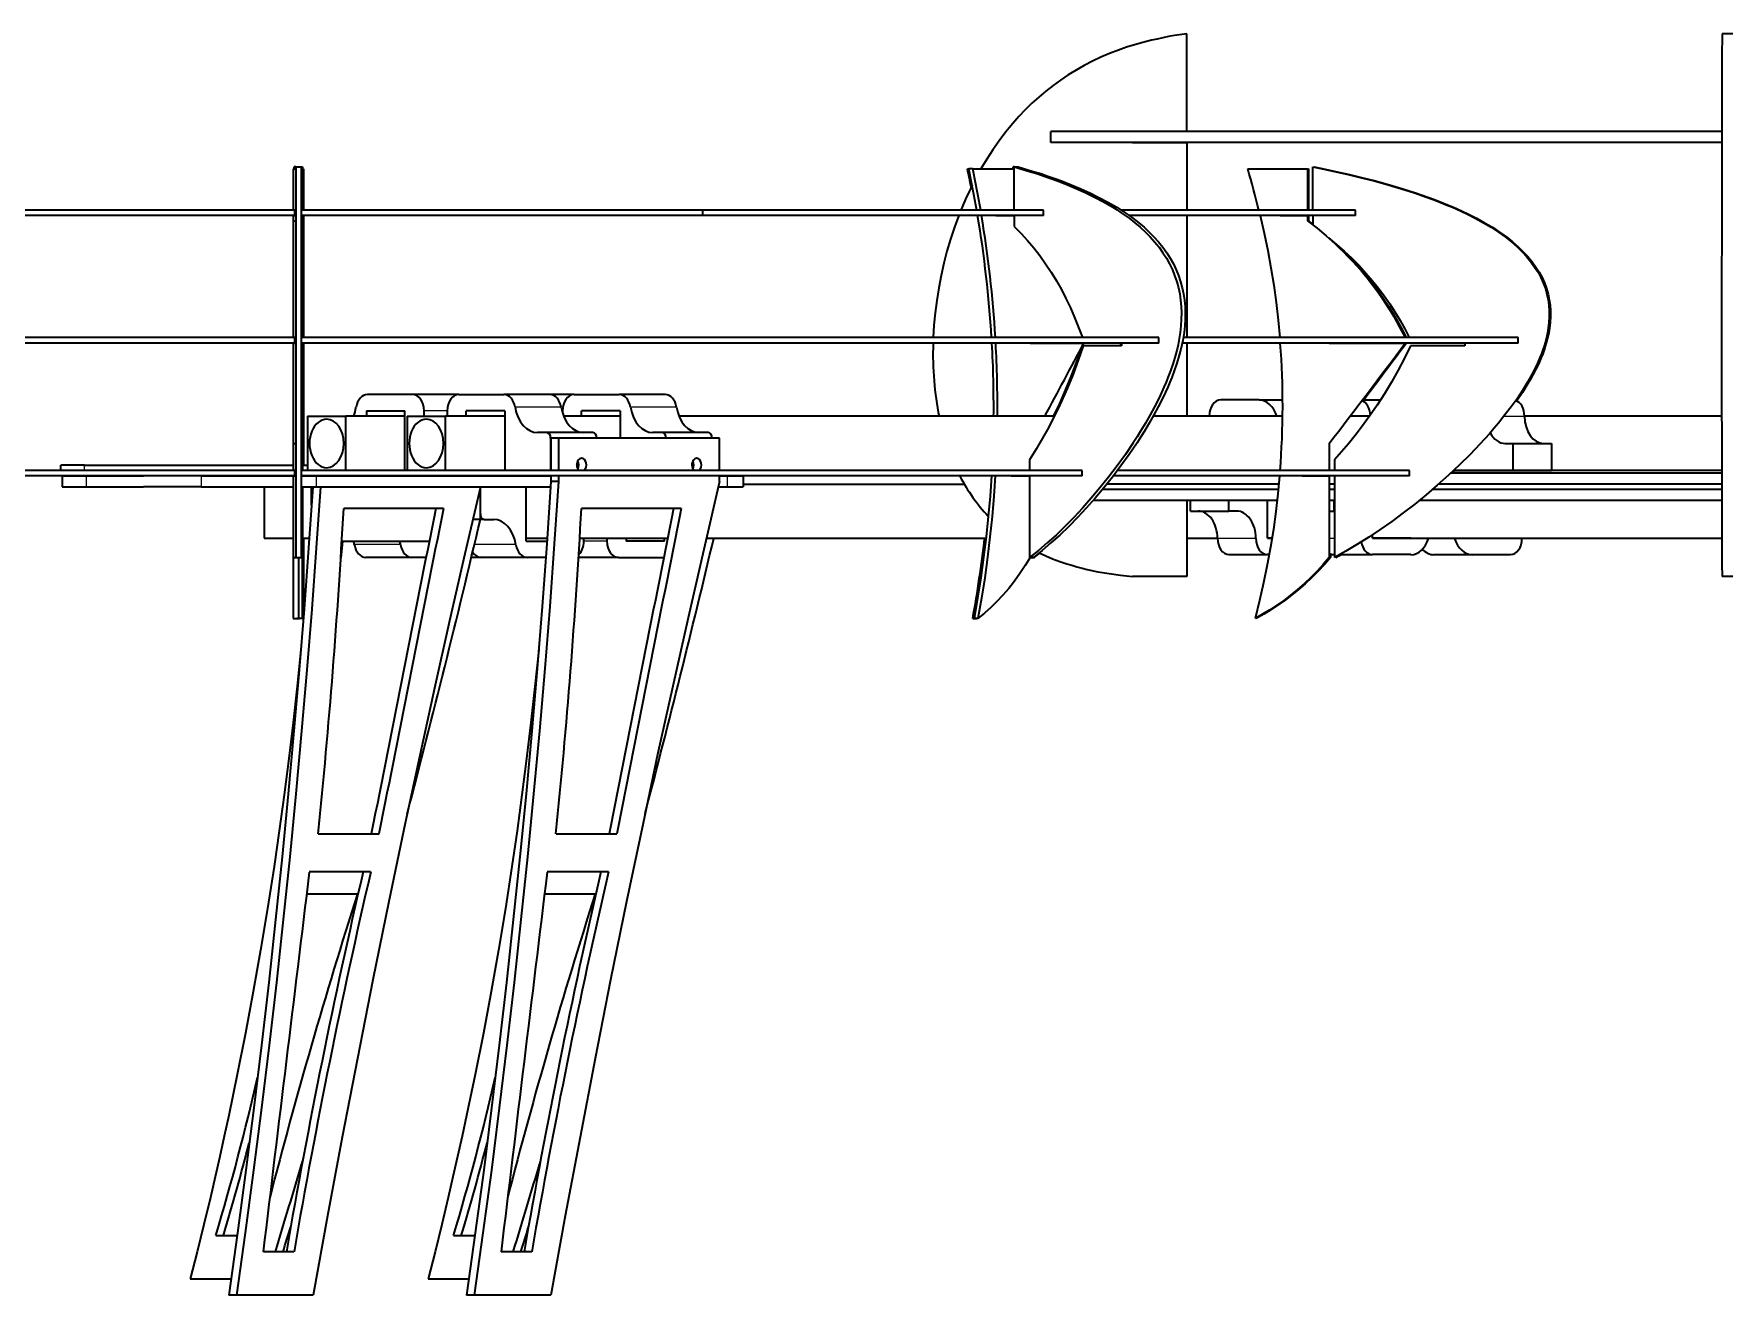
# Model space of a CAD drawing. Extents: x 95 to 1141, y 12 to 831.
# Drawn here: x 468.7 to 572.8, y 30.9 to 108.4 of the extents above; entities that cross this region are included whole.
import ezdxf

# ---------------------------------------------------------------- set-up
doc = ezdxf.new("R2010")
doc.units = 0

msp = doc.modelspace()

# ---------------------------------------------------------------- linework, layer by layer
at = {"color": 7, "lineweight": 35, "ltscale": 0.15}
msp.add_line((539.53, 102.44), (539.53, 108.44), dxfattribs=at)
msp.add_line((539.53, 102.44), (539.53, 108.44), dxfattribs=at)
at = {"color": 7, "lineweight": 35, "ltscale": 0.016667}
for p, q in [((573.1, 108.44), (572.43, 108.44)), ((531.19, 101.77), (531.19, 102.44)), ((528.93, 97.27), (528.93, 96.6)), ((529.87, 82.27), (529.87, 81.6)), ((548.62, 82.27), (548.62, 81.6)), ((470.43, 81.27), (470.43, 80.6)), ((512.27, 81.27), (512.27, 80.6)), ((539.77, 79.1), (539.77, 79.77)), ((542.13, 79.1), (542.13, 79.77)), ((548.59, 79.1), (548.59, 79.77)), ((573.09, 75.1), (572.43, 75.1))]:
    msp.add_line(p, q, dxfattribs=at)
at = {"color": 7, "lineweight": 35, "ltscale": 0.305064}
for p, q in [((543.39, 102.44), (531.19, 102.44)), ((543.39, 101.77), (531.19, 101.77))]:
    msp.add_line(p, q, dxfattribs=at)
at = {"color": 7, "lineweight": 35}
for p, q in [((572.41, 102.44), (543.39, 102.44)), ((572.41, 101.77), (543.39, 101.77)), ((484.78, 100.27), (484.78, 76.27)), ((485.12, 100.27), (485.12, 76.27)), ((484.73, 97.6), (439.05, 97.6)), ((484.73, 97.27), (439.05, 97.27)), ((484.62, 97.27), (462.6, 97.27)), ((509.8, 97.6), (485.12, 97.6)), ((509.8, 97.27), (485.12, 97.27)), ((507.25, 97.27), (485.12, 97.27)), ((530.74, 97.6), (509.8, 97.6)), ((530.74, 97.27), (509.8, 97.27)), ((484.73, 89.77), (444.98, 89.77)), ((537.81, 89.77), (485.12, 89.77)), ((559.9, 89.77), (539.32, 89.77)), ((484.73, 89.44), (444.98, 89.44)), ((537.81, 89.44), (485.12, 89.44)), ((559.9, 89.44), (539.25, 89.44)), ((531.4, 84.94), (508.33, 84.94)), ((484.73, 81.6), (416.57, 81.6)), ((484.73, 81.27), (416.57, 81.27)), ((533.1, 81.6), (485.12, 81.6)), ((533.1, 81.27), (485.12, 81.27)), ((550.95, 77.44), (572.41, 77.44))]:
    msp.add_line(p, q, dxfattribs=at)
at = {"color": 7, "lineweight": 35, "ltscale": 0.083333}
for p, q in [((536.2, 101.77), (539.53, 101.77)), ((485.5, 84.94), (485.5, 81.6)), ((487.86, 81.6), (487.86, 84.94)), ((491.63, 84.94), (491.63, 81.6)), ((493.99, 81.6), (493.99, 84.94)), ((539.53, 75.1), (536.2, 75.1))]:
    msp.add_line(p, q, dxfattribs=at)
at = {"color": 7, "lineweight": 35, "ltscale": 0.104165}
msp.add_line((539.53, 101.77), (539.53, 97.6), dxfattribs=at)
msp.add_line((539.53, 101.77), (539.53, 97.6), dxfattribs=at)
at = {"color": 7, "lineweight": 35, "ltscale": 0.004167}
for p, q in [((484.62, 100.15), (484.78, 100.15)), ((484.62, 97.27), (484.78, 97.27)), ((484.62, 96.94), (484.78, 96.94)), ((484.62, 89.44), (484.78, 89.44)), ((535.53, 89.44), (535.53, 89.27)), ((556.62, 89.44), (556.62, 89.27)), ((484.62, 83.27), (484.78, 83.27)), ((484.62, 81.27), (484.78, 81.27)), ((505.08, 77.44), (505.08, 77.27)), ((507.44, 77.27), (507.44, 77.44))]:
    msp.add_line(p, q, dxfattribs=at)
at = {"color": 7, "lineweight": 35, "ltscale": 0.063573}
for p, q in [((484.62, 100.15), (484.62, 97.6)), ((485.18, 100.15), (485.18, 97.6)), ((485.25, 100.15), (485.25, 97.6)), ((546.95, 100.15), (546.95, 97.6)), ((547.02, 100.15), (547.02, 97.6))]:
    msp.add_line(p, q, dxfattribs=at)
at = {"color": 7, "lineweight": 35, "ltscale": 0.0026}
msp.add_line((484.78, 100.27), (484.68, 100.27), dxfattribs=at)
at = {"color": 7, "lineweight": 35, "ltscale": 0.003091}
msp.add_line((484.68, 100.15), (484.68, 100.27), dxfattribs=at)
at = {"color": 7, "lineweight": 35, "ltscale": 0.008333}
for p, q in [((484.78, 100.27), (485.12, 100.27)), ((484.62, 97.27), (484.62, 96.94)), ((484.73, 97.27), (484.73, 97.6)), ((509.8, 97.27), (509.8, 97.6)), ((509.8, 97.27), (509.8, 97.6)), ((530.74, 97.27), (530.74, 97.6)), ((546.95, 97.27), (546.95, 96.94)), ((547.02, 97.27), (547.02, 96.94)), ((549.9, 97.27), (549.9, 97.6)), ((484.73, 89.44), (484.73, 89.77)), ((537.81, 89.44), (537.81, 89.77)), ((559.9, 89.44), (559.9, 89.77)), ((489.13, 85.27), (489.13, 84.94)), ((492.66, 85.27), (492.66, 84.94)), ((494.09, 85.27), (494.09, 84.94)), ((495.26, 84.94), (495.26, 85.27)), ((502.35, 84.94), (502.35, 85.27)), ((484.73, 81.27), (484.73, 81.6)), ((533.1, 81.27), (533.1, 81.6)), ((553.23, 81.27), (553.23, 81.6)), ((548.62, 80.77), (548.28, 80.77)), ((548.62, 80.44), (548.28, 80.44)), ((548.62, 79.77), (548.28, 79.77)), ((484.78, 76.27), (485.12, 76.27)), ((484.69, 72.52), (485.02, 72.52)), ((485.18, 72.52), (484.85, 72.52))]:
    msp.add_line(p, q, dxfattribs=at)
at = {"color": 7, "lineweight": 35, "ltscale": 0.001842}
for p, q in [((485.12, 100.27), (485.19, 100.27)), ((546.95, 100.15), (547.02, 100.15))]:
    msp.add_line(p, q, dxfattribs=at)
at = {"color": 7, "lineweight": 35, "ltscale": 0.001567}
for p, q in [((485.18, 100.15), (485.12, 100.15)), ((485.25, 100.15), (485.19, 100.15))]:
    msp.add_line(p, q, dxfattribs=at)
at = {"color": 7, "lineweight": 35, "ltscale": 0.066638}
msp.add_line((485.19, 100.27), (485.19, 97.6), dxfattribs=at)
at = {"color": 7, "lineweight": 35, "ltscale": 0.002213}
msp.add_line((526.06, 100.15), (526.15, 100.15), dxfattribs=at)
at = {"color": 7, "lineweight": 35, "ltscale": 0.005893}
for p, q in [((526.38, 100.15), (526.15, 100.15)), ((528.93, 100.27), (529.17, 100.27)), ((529.87, 76.27), (530.11, 76.27)), ((529.95, 76.27), (530.18, 76.27)), ((526.38, 72.52), (526.61, 72.52)), ((526.7, 72.52), (526.47, 72.52))]:
    msp.add_line(p, q, dxfattribs=at)
at = {"color": 7, "lineweight": 35, "ltscale": 0.06371}
msp.add_line((526.38, 100.15), (528.93, 100.15), dxfattribs=at)
at = {"color": 7, "lineweight": 35, "ltscale": 0.001839}
msp.add_line((528.93, 100.27), (528.86, 100.27), dxfattribs=at)
at = {"color": 7, "lineweight": 35, "ltscale": 0.003094}
msp.add_line((528.86, 100.15), (528.86, 100.27), dxfattribs=at)
at = {"color": 7, "lineweight": 35, "ltscale": 0.066667}
for p, q in [((528.93, 97.6), (528.93, 100.27)), ((547.28, 97.6), (547.28, 100.27))]:
    msp.add_line(p, q, dxfattribs=at)
at = {"color": 7, "lineweight": 35, "ltscale": 0.091667}
for p, q in [((543.28, 100.15), (546.95, 100.15)), ((491.49, 81.6), (491.49, 85.27)), ((497.62, 85.27), (497.62, 81.6))]:
    msp.add_line(p, q, dxfattribs=at)
at = {"color": 7, "lineweight": 35, "ltscale": 0.000366783}
msp.add_line((547.36, 100.25), (547.36, 100.27), dxfattribs=at)
at = {"color": 7, "lineweight": 35, "ltscale": 0.179167}
msp.add_line((484.62, 96.94), (484.62, 89.77), dxfattribs=at)
at = {"color": 7, "lineweight": 35, "ltscale": 0.001301}
for p, q in [((484.78, 97.6), (484.73, 97.6)), ((484.78, 97.27), (484.73, 97.27)), ((484.73, 89.77), (484.78, 89.77)), ((484.73, 89.44), (484.78, 89.44)), ((484.78, 81.6), (484.73, 81.6)), ((484.78, 81.27), (484.73, 81.27))]:
    msp.add_line(p, q, dxfattribs=at)
at = {"color": 7, "lineweight": 35, "ltscale": 0.187514}
msp.add_line((485.18, 97.27), (485.18, 89.77), dxfattribs=at)
at = {"color": 7, "lineweight": 35, "ltscale": 0.187476}
msp.add_line((485.19, 97.27), (485.19, 89.77), dxfattribs=at)
at = {"color": 7, "lineweight": 35, "ltscale": 0.187525}
msp.add_line((485.25, 97.27), (485.25, 89.77), dxfattribs=at)
at = {"color": 7, "lineweight": 35, "ltscale": 0.06378}
msp.add_line((509.8, 97.27), (507.25, 97.27), dxfattribs=at)
at = {"color": 7, "lineweight": 35, "ltscale": 0.028355}
for p, q in [((527.8, 97.27), (528.93, 97.27)), ((528.74, 81.27), (529.87, 81.27))]:
    msp.add_line(p, q, dxfattribs=at)
at = {"color": 7, "lineweight": 35, "ltscale": 0.02357}
msp.add_line((529.87, 97.27), (528.93, 97.27), dxfattribs=at)
at = {"color": 7, "lineweight": 35, "ltscale": 0.35954}
msp.add_line((549.9, 97.6), (535.52, 97.6), dxfattribs=at)
at = {"color": 7, "lineweight": 35, "ltscale": 0.347255}
msp.add_line((549.9, 97.27), (536.01, 97.27), dxfattribs=at)
at = {"color": 7, "lineweight": 35, "ltscale": 0.1875}
msp.add_line((539.53, 97.27), (539.53, 89.77), dxfattribs=at)
msp.add_line((539.53, 97.27), (539.53, 89.77), dxfattribs=at)
at = {"color": 7, "lineweight": 35, "ltscale": 0.041667}
for p, q in [((545.28, 97.27), (546.95, 97.27)), ((484.62, 83.27), (484.62, 81.6)), ((548.28, 83.27), (548.28, 81.6)), ((559.58, 83.27), (559.58, 81.6)), ((561.94, 83.27), (561.94, 81.6)), ((546.62, 81.27), (548.28, 81.27))]:
    msp.add_line(p, q, dxfattribs=at)
at = {"color": 7, "lineweight": 35, "ltscale": 0.014613}
msp.add_line((547.28, 97.27), (547.28, 96.68), dxfattribs=at)
at = {"color": 7, "lineweight": 35, "ltscale": 0.033333}
msp.add_line((548.62, 97.27), (547.28, 97.27), dxfattribs=at)
at = {"color": 7, "lineweight": 35, "ltscale": 0.154167}
msp.add_line((484.62, 89.44), (484.62, 83.27), dxfattribs=at)
at = {"color": 7, "lineweight": 35, "ltscale": 0.195851}
msp.add_line((485.18, 89.44), (485.18, 81.6), dxfattribs=at)
at = {"color": 7, "lineweight": 35, "ltscale": 0.195833}
msp.add_line((485.19, 89.44), (485.19, 81.6), dxfattribs=at)
at = {"color": 7, "lineweight": 35, "ltscale": 0.187521}
msp.add_line((485.25, 89.44), (485.25, 81.94), dxfattribs=at)
at = {"color": 7, "lineweight": 35, "ltscale": 0.082495}
msp.add_line((529.92, 89.44), (533.22, 89.44), dxfattribs=at)
at = {"color": 7, "lineweight": 35, "ltscale": 0.001073}
msp.add_line((533.17, 89.27), (533.13, 89.27), dxfattribs=at)
at = {"color": 7, "lineweight": 35, "ltscale": 0.058928}
msp.add_line((535.53, 89.27), (533.17, 89.27), dxfattribs=at)
at = {"color": 7, "lineweight": 35, "ltscale": 0.004169}
msp.add_line((535.46, 89.44), (535.46, 89.27), dxfattribs=at)
at = {"color": 7, "lineweight": 35, "ltscale": 0.112501}
msp.add_line((539.53, 89.44), (539.53, 84.94), dxfattribs=at)
msp.add_line((539.53, 89.44), (539.53, 84.94), dxfattribs=at)
at = {"color": 7, "lineweight": 35, "ltscale": 0.116667}
for p, q in [((548.28, 89.44), (552.95, 89.44)), ((539.53, 79.77), (539.53, 75.1)), ((539.53, 79.77), (539.53, 75.1))]:
    msp.add_line(p, q, dxfattribs=at)
at = {"color": 7, "lineweight": 35, "ltscale": 0.083334}
msp.add_line((556.62, 89.27), (553.28, 89.27), dxfattribs=at)
at = {"color": 7, "lineweight": 35, "ltscale": 0.069607}
for p, q in [((491.96, 86.27), (489.18, 86.27)), ((494.79, 86.27), (497.57, 86.27)), ((504.61, 76.27), (507.39, 76.27))]:
    msp.add_line(p, q, dxfattribs=at)
at = {"color": 7, "lineweight": 35, "ltscale": 0.070711}
for p, q in [((494.79, 86.27), (491.96, 86.27)), ((500.4, 86.27), (497.57, 86.27)), ((507.49, 86.27), (504.66, 86.27)), ((503.04, 83.94), (500.21, 83.94)), ((499, 76.27), (496.17, 76.27))]:
    msp.add_line(p, q, dxfattribs=at)
at = {"color": 7, "lineweight": 13, "ltscale": 0.070711}
for p, q in [((501.09, 85.49), (498.26, 85.49)), ((508.18, 85.49), (505.35, 85.49)), ((491.22, 77.05), (488.39, 77.05))]:
    msp.add_line(p, q, dxfattribs=at)
at = {"color": 7, "lineweight": 35, "ltscale": 0.036853}
msp.add_line((501.88, 86.27), (500.4, 86.27), dxfattribs=at)
at = {"color": 7, "lineweight": 35, "ltscale": 0.069608}
msp.add_line((501.88, 86.27), (504.66, 86.27), dxfattribs=at)
at = {"color": 7, "lineweight": 35, "ltscale": 0.058925}
for p, q in [((543.98, 85.94), (541.62, 85.94)), ((557.22, 81.6), (559.58, 81.6)), ((507.44, 77.27), (505.08, 77.27)), ((542.13, 76.44), (544.49, 76.44)), ((554.72, 76.44), (557.08, 76.44))]:
    msp.add_line(p, q, dxfattribs=at)
at = {"color": 7, "lineweight": 35, "ltscale": 0.036287}
msp.add_line((543.98, 85.94), (545.43, 85.94), dxfattribs=at)
at = {"color": 7, "lineweight": 35, "ltscale": 0.028203}
msp.add_line((550.32, 85.94), (551.45, 85.94), dxfattribs=at)
at = {"color": 7, "lineweight": 35, "ltscale": 0.058926}
for p, q in [((485.5, 84.94), (487.86, 84.94)), ((489.13, 85.27), (491.49, 85.27)), ((491.63, 84.94), (493.99, 84.94)), ((497.62, 85.27), (495.26, 85.27)), ((504.71, 85.27), (502.35, 85.27)), ((559.58, 83.27), (561.94, 83.27)), ((559.58, 81.6), (561.94, 81.6)), ((539.77, 79.1), (542.13, 79.1)), ((553.31, 77.44), (550.95, 77.44)), ((557.08, 77.44), (559.43, 77.44)), ((553.31, 76.44), (550.95, 76.44)), ((557.08, 76.44), (559.43, 76.44))]:
    msp.add_line(p, q, dxfattribs=at)
at = {"color": 7, "lineweight": 35, "ltscale": 0.090733}
for p, q in [((491.49, 84.94), (487.86, 84.94)), ((497.62, 84.94), (493.99, 84.94))]:
    msp.add_line(p, q, dxfattribs=at)
at = {"color": 7, "lineweight": 13, "ltscale": 0.035622}
msp.add_line((494.09, 85.27), (492.66, 85.27), dxfattribs=at)
at = {"color": 7, "lineweight": 13, "ltscale": 0.000935364}
msp.add_line((501.18, 85.27), (501.14, 85.27), dxfattribs=at)
at = {"color": 7, "lineweight": 35, "ltscale": 0.003348}
msp.add_line((501.18, 85.27), (501.18, 85.14), dxfattribs=at)
at = {"color": 7, "lineweight": 35, "ltscale": 0.086475}
msp.add_line((504.71, 84.94), (501.25, 84.94), dxfattribs=at)
at = {"color": 7, "lineweight": 35, "ltscale": 0.041666}
msp.add_line((504.71, 85.27), (504.71, 83.6), dxfattribs=at)
at = {"color": 7, "lineweight": 35, "ltscale": 0.19894}
msp.add_line((545.43, 84.94), (537.47, 84.94), dxfattribs=at)
at = {"color": 7, "lineweight": 35, "ltscale": 0.030305}
msp.add_line((550.77, 84.94), (549.56, 84.94), dxfattribs=at)
at = {"color": 7, "lineweight": 13, "ltscale": 0.031546}
msp.add_line((559.03, 84.94), (560.29, 84.94), dxfattribs=at)
at = {"color": 7, "lineweight": 35, "ltscale": 0.302824}
msp.add_line((572.4, 84.94), (560.29, 84.94), dxfattribs=at)
at = {"color": 7, "lineweight": 35, "ltscale": 0.014214}
for p, q in [((500.21, 83.94), (499.64, 83.94)), ((496.36, 78.6), (496.93, 78.6))]:
    msp.add_line(p, q, dxfattribs=at)
at = {"color": 7, "lineweight": 13, "ltscale": 0.000395203}
msp.add_line((500.46, 83.6), (500.45, 83.6), dxfattribs=at)
at = {"color": 7, "lineweight": 35, "ltscale": 0.049999}
for p, q in [((500.45, 81.6), (500.45, 83.6)), ((500.46, 83.6), (500.46, 81.6)), ((500.93, 83.6), (500.93, 81.6)), ((510.83, 81.6), (510.83, 83.6))]:
    msp.add_line(p, q, dxfattribs=at)
at = {"color": 7, "lineweight": 35, "ltscale": 0.011785}
for p, q in [((500.93, 83.6), (500.46, 83.6)), ((500.93, 80.94), (500.46, 80.94)), ((481.14, 30.94), (480.66, 30.94))]:
    msp.add_line(p, q, dxfattribs=at)
at = {"color": 7, "lineweight": 35, "ltscale": 0.247488}
msp.add_line((510.83, 83.6), (500.93, 83.6), dxfattribs=at)
at = {"color": 7, "lineweight": 35, "ltscale": 0.014215}
msp.add_line((507.3, 83.94), (506.73, 83.94), dxfattribs=at)
at = {"color": 7, "lineweight": 35, "ltscale": 0.07071}
for p, q in [((510.13, 83.94), (507.3, 83.94)), ((491.91, 76.27), (489.08, 76.27))]:
    msp.add_line(p, q, dxfattribs=at)
at = {"color": 7, "lineweight": 35, "ltscale": 0.011784}
for p, q in [((559.11, 83.27), (559.58, 83.27)), ((542.6, 79.1), (542.13, 79.1)), ((495.75, 30.94), (495.28, 30.94))]:
    msp.add_line(p, q, dxfattribs=at)
at = {"color": 7, "lineweight": 35, "ltscale": 0.036611}
for p, q in [((471.8, 81.94), (470.34, 81.94)), ((470.43, 81.27), (471.9, 81.27)), ((470.43, 80.6), (471.9, 80.6))]:
    msp.add_line(p, q, dxfattribs=at)
at = {"color": 7, "lineweight": 35, "ltscale": 0.008329}
msp.add_line((470.34, 81.6), (470.34, 81.94), dxfattribs=at)
at = {"color": 7, "lineweight": 13, "ltscale": 0.008329}
msp.add_line((471.8, 81.6), (471.8, 81.94), dxfattribs=at)
at = {"color": 7, "lineweight": 35, "ltscale": 0.320384}
msp.add_line((471.8, 81.94), (484.62, 81.94), dxfattribs=at)
at = {"color": 7, "lineweight": 13, "ltscale": 0.016667}
for p, q in [((471.9, 81.27), (471.9, 80.6)), ((478.97, 81.27), (478.97, 80.6)), ((486.04, 81.27), (486.04, 80.6)), ((511.3, 81.27), (511.3, 80.6))]:
    msp.add_line(p, q, dxfattribs=at)
at = {"color": 7, "lineweight": 35, "ltscale": 0.088389}
for p, q in [((471.9, 81.27), (475.43, 81.27)), ((478.97, 81.27), (475.43, 81.27)), ((471.9, 80.6), (475.43, 80.6)), ((478.97, 80.6), (475.43, 80.6))]:
    msp.add_line(p, q, dxfattribs=at)
at = {"color": 7, "lineweight": 35, "ltscale": 0.1412}
for p, q in [((478.97, 81.27), (484.62, 81.27)), ((478.97, 80.6), (484.62, 80.6))]:
    msp.add_line(p, q, dxfattribs=at)
at = {"color": 7, "lineweight": 35, "ltscale": 0.125}
for p, q in [((484.62, 81.27), (484.62, 76.27)), ((529.87, 81.27), (529.87, 76.27)), ((548.28, 81.27), (548.28, 76.27)), ((548.62, 81.27), (548.62, 76.27))]:
    msp.add_line(p, q, dxfattribs=at)
at = {"color": 7, "lineweight": 35, "ltscale": 0.023068}
msp.add_line((485.12, 81.27), (486.04, 81.27), dxfattribs=at)
at = {"color": 7, "lineweight": 35, "ltscale": 0.007838}
msp.add_line((485.19, 81.94), (485.5, 81.94), dxfattribs=at)
at = {"color": 7, "lineweight": 35, "ltscale": 0.360576}
msp.add_line((486.04, 81.27), (500.46, 81.27), dxfattribs=at)
at = {"color": 7, "lineweight": 35, "ltscale": 0.000395203}
msp.add_line((500.46, 81.27), (500.45, 81.27), dxfattribs=at)
at = {"color": 7, "lineweight": 35, "ltscale": 0.008335}
for p, q in [((500.46, 81.27), (500.46, 80.94)), ((500.93, 81.27), (500.93, 80.94))]:
    msp.add_line(p, q, dxfattribs=at)
at = {"color": 7, "lineweight": 35, "ltscale": 0.011582}
msp.add_line((510.83, 81.27), (511.3, 81.27), dxfattribs=at)
at = {"color": 7, "lineweight": 35, "ltscale": 0.008334}
for p, q in [((510.83, 80.94), (510.83, 81.27)), ((484.62, 76.27), (484.95, 76.27)), ((484.62, 72.52), (484.95, 72.52))]:
    msp.add_line(p, q, dxfattribs=at)
at = {"color": 7, "lineweight": 35, "ltscale": 0.024407}
for p, q in [((511.3, 81.27), (512.27, 81.27)), ((511.3, 80.6), (512.27, 80.6))]:
    msp.add_line(p, q, dxfattribs=at)
at = {"color": 7, "lineweight": 35, "ltscale": 0.035342}
msp.add_line((531.29, 81.27), (529.87, 81.27), dxfattribs=at)
at = {"color": 7, "lineweight": 35, "ltscale": 0.455243}
msp.add_line((553.23, 81.27), (535.02, 81.27), dxfattribs=at)
at = {"color": 7, "lineweight": 35, "ltscale": 0.448882}
msp.add_line((553.23, 81.6), (535.28, 81.6), dxfattribs=at)
at = {"color": 7, "lineweight": 35, "ltscale": 0.04998}
msp.add_line((550.62, 81.27), (548.62, 81.27), dxfattribs=at)
at = {"color": 7, "lineweight": 35, "ltscale": 0.416461}
msp.add_line((572.4, 81.44), (555.75, 81.44), dxfattribs=at)
at = {"color": 7, "lineweight": 35, "ltscale": 0.006142}
msp.add_line((556, 81.6), (555.82, 81.44), dxfattribs=at)
at = {"color": 7, "lineweight": 35, "ltscale": 0.411989}
msp.add_line((572.4, 81.6), (555.92, 81.6), dxfattribs=at)
at = {"color": 7, "lineweight": 35, "ltscale": 0.411987}
msp.add_line((572.4, 81.6), (555.92, 81.6), dxfattribs=at)
at = {"color": 7, "lineweight": 35, "ltscale": 0.032506}
msp.add_line((555.92, 81.6), (557.22, 81.6), dxfattribs=at)
at = {"color": 7, "lineweight": 35, "ltscale": 0.07917}
msp.add_line((482.85, 80.6), (482.85, 77.44), dxfattribs=at)
at = {"color": 7, "lineweight": 35, "ltscale": 0.023076}
msp.add_line((485.12, 80.6), (486.04, 80.6), dxfattribs=at)
at = {"color": 7, "lineweight": 35, "ltscale": 0.20222}
msp.add_line((485.18, 80.6), (485.18, 72.52), dxfattribs=at)
at = {"color": 7, "lineweight": 35, "ltscale": 0.107885}
msp.add_line((485.19, 80.58), (485.19, 76.27), dxfattribs=at)
at = {"color": 7, "lineweight": 35, "ltscale": 0.028}
msp.add_line((485.75, 79.48), (485.75, 80.6), dxfattribs=at)
at = {"color": 7, "lineweight": 35, "ltscale": 0.360031}
msp.add_line((486.04, 80.6), (500.44, 80.6), dxfattribs=at)
at = {"color": 7, "lineweight": 35, "ltscale": 0.039836}
msp.add_line((496.12, 80.53), (496.12, 78.94), dxfattribs=at)
at = {"color": 7, "lineweight": 35, "ltscale": 0.04817}
msp.add_line((496.12, 80.53), (496.12, 78.6), dxfattribs=at)
at = {"color": 7, "lineweight": 35, "ltscale": 0.083336}
msp.add_line((498.95, 77.27), (498.95, 80.6), dxfattribs=at)
at = {"color": 7, "lineweight": 35, "ltscale": 0.013557}
msp.add_line((510.75, 80.6), (511.3, 80.6), dxfattribs=at)
at = {"color": 7, "lineweight": 35, "ltscale": 0.339813}
msp.add_line((512.27, 80.77), (525.87, 80.77), dxfattribs=at)
at = {"color": 7, "lineweight": 35, "ltscale": 0.226003}
msp.add_line((543.39, 80.44), (534.35, 80.44), dxfattribs=at)
at = {"color": 7, "lineweight": 35, "ltscale": 0.219206}
msp.add_line((543.39, 80.77), (534.63, 80.77), dxfattribs=at)
at = {"color": 7, "lineweight": 35, "ltscale": 0.045103}
msp.add_line((545.2, 80.77), (543.39, 80.77), dxfattribs=at)
at = {"color": 7, "lineweight": 35, "ltscale": 0.044275}
msp.add_line((545.17, 80.44), (543.39, 80.44), dxfattribs=at)
at = {"color": 7, "lineweight": 35, "ltscale": 0.4446}
msp.add_line((572.41, 80.44), (554.62, 80.44), dxfattribs=at)
at = {"color": 7, "lineweight": 35, "ltscale": 0.434967}
msp.add_line((572.4, 80.77), (555.01, 80.77), dxfattribs=at)
at = {"color": 7, "lineweight": 35, "ltscale": 0.153207}
for p, q in [((493.86, 79.27), (487.73, 79.27)), ((508.47, 79.27), (502.34, 79.27))]:
    msp.add_line(p, q, dxfattribs=at)
at = {"color": 7, "lineweight": 35, "ltscale": 0.24017}
msp.add_line((543.39, 79.77), (533.79, 79.77), dxfattribs=at)
at = {"color": 7, "lineweight": 35, "ltscale": 0.042459}
msp.add_line((545.09, 79.77), (543.39, 79.77), dxfattribs=at)
at = {"color": 7, "lineweight": 35, "ltscale": 0.058334}
msp.add_line((544.49, 77.44), (544.49, 79.77), dxfattribs=at)
at = {"color": 7, "lineweight": 35, "ltscale": 0.464653}
msp.add_line((572.41, 79.77), (553.82, 79.77), dxfattribs=at)
at = {"color": 7, "lineweight": 35, "ltscale": 0.017234}
msp.add_line((496.36, 78.6), (495.67, 78.6), dxfattribs=at)
at = {"color": 7, "lineweight": 35, "ltscale": 0.01134}
msp.add_line((496.12, 78.6), (495.67, 78.6), dxfattribs=at)
at = {"color": 7, "lineweight": 35, "ltscale": 0.00769}
msp.add_line((548.28, 79.1), (548.59, 79.1), dxfattribs=at)
at = {"color": 7, "lineweight": 35, "ltscale": 0.000642395}
for p, q in [((548.62, 79.1), (548.59, 79.1)), ((548.59, 76.44), (548.62, 76.44))]:
    msp.add_line(p, q, dxfattribs=at)
at = {"color": 7, "lineweight": 35, "ltscale": 0.044229}
msp.add_line((482.85, 77.44), (484.62, 77.44), dxfattribs=at)
at = {"color": 7, "lineweight": 35, "ltscale": 0.010538}
msp.add_line((485.19, 77.44), (485.61, 77.44), dxfattribs=at)
at = {"color": 7, "lineweight": 35, "ltscale": 0.120934}
msp.add_line((485.25, 77.44), (485.25, 72.6), dxfattribs=at)
at = {"color": 7, "lineweight": 35, "ltscale": 0.026062}
msp.add_line((487.66, 77.27), (487.55, 76.23), dxfattribs=at)
at = {"color": 7, "lineweight": 35, "ltscale": 0.134367}
msp.add_line((487.61, 77.27), (492.99, 77.27), dxfattribs=at)
at = {"color": 7, "lineweight": 13, "ltscale": 0.063766}
msp.add_line((498.31, 77.05), (495.76, 77.05), dxfattribs=at)
at = {"color": 7, "lineweight": 35, "ltscale": 0.031828}
msp.add_line((498.95, 77.44), (500.23, 77.44), dxfattribs=at)
at = {"color": 7, "lineweight": 35, "ltscale": 0.031534}
msp.add_line((498.95, 77.27), (500.21, 77.27), dxfattribs=at)
at = {"color": 7, "lineweight": 35, "ltscale": 0.134947}
msp.add_line((502.24, 77.44), (507.63, 77.44), dxfattribs=at)
at = {"color": 7, "lineweight": 35, "ltscale": 0.004166}
for p, q in [((502.48, 77.27), (502.48, 77.44)), ((503.91, 77.27), (503.91, 77.44))]:
    msp.add_line(p, q, dxfattribs=at)
at = {"color": 7, "lineweight": 13, "ltscale": 0.035621}
msp.add_line((503.91, 77.27), (502.48, 77.27), dxfattribs=at)
at = {"color": 7, "lineweight": 35, "ltscale": 0.063847}
msp.add_line((505.08, 77.44), (507.63, 77.44), dxfattribs=at)
at = {"color": 7, "lineweight": 35, "ltscale": 0.427416}
msp.add_line((510.01, 77.44), (527.11, 77.44), dxfattribs=at)
at = {"color": 7, "lineweight": 35, "ltscale": 0.429629}
msp.add_line((510.01, 77.44), (527.2, 77.44), dxfattribs=at)
at = {"color": 7, "lineweight": 35, "ltscale": 0.047331}
msp.add_line((539.53, 77.44), (541.42, 77.44), dxfattribs=at)
msp.add_line((539.53, 77.44), (541.42, 77.44), dxfattribs=at)
at = {"color": 7, "lineweight": 13, "ltscale": 0.058926}
msp.add_line((541.42, 77.44), (543.78, 77.44), dxfattribs=at)
at = {"color": 7, "lineweight": 35, "ltscale": 0.00704}
for p, q in [((544.49, 77.44), (544.77, 77.44)), ((544.77, 77.44), (544.49, 77.44))]:
    msp.add_line(p, q, dxfattribs=at)
at = {"color": 7, "lineweight": 13, "ltscale": 0.008333}
msp.add_line((548.28, 77.44), (548.62, 77.44), dxfattribs=at)
at = {"color": 7, "lineweight": 35, "ltscale": 0.00569}
msp.add_line((550.95, 77.44), (550.95, 77.66), dxfattribs=at)
at = {"color": 7, "lineweight": 35, "ltscale": 0.383369}
msp.add_line((557.08, 77.44), (572.41, 77.44), dxfattribs=at)
at = {"color": 7, "lineweight": 35, "ltscale": 0.093855}
for p, q in [((484.62, 76.27), (484.62, 72.52)), ((484.95, 76.27), (484.95, 72.52))]:
    msp.add_line(p, q, dxfattribs=at)
at = {"color": 7, "lineweight": 35, "ltscale": 0.000275421}
msp.add_line((485.18, 76.27), (485.19, 76.27), dxfattribs=at)
at = {"color": 7, "lineweight": 35, "ltscale": 0.022002}
msp.add_line((492.79, 76.27), (491.91, 76.27), dxfattribs=at)
at = {"color": 7, "lineweight": 35, "ltscale": 0.014907}
msp.add_line((496.17, 76.27), (495.57, 76.27), dxfattribs=at)
at = {"color": 7, "lineweight": 35, "ltscale": 0.028644}
msp.add_line((500.14, 76.27), (499, 76.27), dxfattribs=at)
at = {"color": 7, "lineweight": 35, "ltscale": 0.000918691}
msp.add_line((502.17, 76.27), (502.16, 76.23), dxfattribs=at)
at = {"color": 7, "lineweight": 35, "ltscale": 0.061081}
msp.add_line((504.61, 76.27), (502.17, 76.27), dxfattribs=at)
at = {"color": 7, "lineweight": 35, "ltscale": 0.002946}
msp.add_line((530.04, 76.27), (529.92, 76.27), dxfattribs=at)
at = {"color": 7, "lineweight": 35, "ltscale": 0.00479}
msp.add_line((530.11, 76.27), (529.92, 76.27), dxfattribs=at)
at = {"color": 7, "lineweight": 35, "ltscale": 0.002754}
msp.add_line((544.6, 76.44), (544.49, 76.44), dxfattribs=at)
at = {"color": 7, "lineweight": 35, "ltscale": 0.007689}
msp.add_line((548.28, 76.44), (548.59, 76.44), dxfattribs=at)
at = {"color": 7, "lineweight": 35, "ltscale": 0.004168}
msp.add_line((548.36, 76.44), (548.36, 76.27), dxfattribs=at)
at = {"color": 7, "lineweight": 35, "ltscale": 0.000994682}
msp.add_line((548.69, 76.31), (548.69, 76.27), dxfattribs=at)
at = {"color": 7, "lineweight": 35, "ltscale": 0.050647}
msp.add_line((548.92, 76.44), (550.95, 76.44), dxfattribs=at)
at = {"color": 7, "lineweight": 35, "ltscale": 0.008171}
msp.add_line((485.25, 72.52), (484.92, 72.52), dxfattribs=at)
at = {"color": 7, "lineweight": 35, "ltscale": 0.003257}
msp.add_line((526.48, 72.6), (526.38, 72.52), dxfattribs=at)
at = {"color": 7, "lineweight": 35, "ltscale": 0.001215}
msp.add_line((543.82, 72.56), (543.81, 72.52), dxfattribs=at)
at = {"color": 7, "lineweight": 35, "ltscale": 0.093349}
for p, q in [((489.9, 59.27), (486.16, 59.27)), ((504.51, 59.27), (500.78, 59.27))]:
    msp.add_line(p, q, dxfattribs=at)
at = {"color": 7, "lineweight": 35, "ltscale": 0.094281}
msp.add_line((489.38, 56.94), (485.61, 56.94), dxfattribs=at)
at = {"color": 7, "lineweight": 35, "ltscale": 0.09428}
msp.add_line((504, 56.94), (500.23, 56.94), dxfattribs=at)
at = {"color": 7, "lineweight": 35, "ltscale": 0.078274}
msp.add_line((485.45, 55.6), (488.58, 55.6), dxfattribs=at)
at = {"color": 7, "lineweight": 35, "ltscale": 0.078275}
msp.add_line((500.06, 55.6), (503.2, 55.6), dxfattribs=at)
at = {"color": 7, "lineweight": 35, "ltscale": 0.032711}
msp.add_line((479.87, 34.6), (481.18, 34.6), dxfattribs=at)
at = {"color": 7, "lineweight": 35, "ltscale": 0.03271}
msp.add_line((494.48, 34.6), (495.79, 34.6), dxfattribs=at)
at = {"color": 7, "lineweight": 35, "ltscale": 0.047141}
for p, q in [((484.67, 33.6), (482.79, 33.6)), ((499.28, 33.6), (497.4, 33.6))]:
    msp.add_line(p, q, dxfattribs=at)
at = {"color": 7, "lineweight": 35, "ltscale": 0.062543}
msp.add_line((478.3, 31.94), (480.81, 31.94), dxfattribs=at)
at = {"color": 7, "lineweight": 35, "ltscale": 0.062542}
msp.add_line((492.92, 31.94), (495.42, 31.94), dxfattribs=at)
at = {"color": 7, "lineweight": 35, "ltscale": 0.117851}
for p, q in [((485.85, 30.94), (481.14, 30.94)), ((500.46, 30.94), (495.75, 30.94))]:
    msp.add_line(p, q, dxfattribs=at)
at = {"color": 7, "lineweight": 35}
for points in [[(539.53, 108.44), (538.79, 108.33), (538.42, 108.27), (538.06, 108.2), (537.71, 108.12), (537.36, 108.04), (536.84, 107.91), (536.33, 107.77), (535.83, 107.61), (535.34, 107.44), (534.79, 107.23), (534.26, 107), (533.74, 106.75), (533.23, 106.49), (532.73, 106.21), (532.25, 105.91), (531.78, 105.59), (531.32, 105.26), (530.87, 104.91), (530.44, 104.55), (530.02, 104.17), (529.61, 103.77), (529.22, 103.36), (528.84, 102.93), (528.62, 102.67), (528.41, 102.41), (528, 101.87), (527.61, 101.31), (527.24, 100.74), (526.89, 100.15)], [(572.43, 108.44), (572.42, 107), (572.42, 105.28), (572.41, 100.1), (572.4, 89.5), (572.41, 79.77), (572.41, 76.83), (572.42, 75.88), (572.43, 75.1)], [(528.93, 100.27), (529.87, 99.99), (530.32, 99.85), (530.77, 99.7), (531.19, 99.55), (531.6, 99.4), (532.21, 99.16), (532.78, 98.92), (533.34, 98.67), (533.86, 98.41), (534.45, 98.1), (534.99, 97.78), (535.26, 97.62), (535.51, 97.45), (535.75, 97.28), (535.99, 97.11), (536.34, 96.83), (536.68, 96.55), (537, 96.26), (537.29, 95.96), (537.56, 95.66), (537.83, 95.33), (538.07, 94.99), (538.28, 94.65), (538.48, 94.3), (538.65, 93.94), (538.79, 93.58), (538.92, 93.21), (539.02, 92.84), (539.1, 92.46), (539.16, 92.07), (539.19, 91.69), (539.21, 91.29), (539.2, 90.9), (539.17, 90.49), (539.13, 90.09), (539.09, 89.84), (539.05, 89.59), (539, 89.33), (538.94, 89.06), (538.8, 88.55), (538.67, 88.14), (538.54, 87.74), (538.38, 87.33), (538.26, 87.03), (538.13, 86.72), (537.85, 86.12), (537.55, 85.51), (537.28, 85.02), (537, 84.52), (536.7, 84.03), (536.48, 83.67), (536.24, 83.31), (535.77, 82.6), (535.26, 81.89), (534.73, 81.2), (534.2, 80.54), (533.67, 79.9), (533.13, 79.29), (532.59, 78.71), (532.04, 78.16), (531.5, 77.64), (530.96, 77.16), (530.42, 76.7), (529.87, 76.27)], [(529.17, 100.27), (530.1, 99.99), (530.56, 99.85), (531, 99.7), (531.43, 99.55), (531.84, 99.4), (532.44, 99.16), (533.02, 98.92), (533.57, 98.67), (534.1, 98.41), (534.68, 98.1), (535.23, 97.78), (535.49, 97.62), (535.74, 97.45), (535.99, 97.28), (536.22, 97.11), (536.58, 96.83), (536.92, 96.55), (537.23, 96.26), (537.52, 95.96), (537.8, 95.66), (538.06, 95.33), (538.3, 94.99), (538.52, 94.65), (538.71, 94.3), (538.88, 93.94), (539.03, 93.58), (539.15, 93.21), (539.25, 92.84), (539.33, 92.46), (539.39, 92.07), (539.43, 91.69), (539.44, 91.29), (539.44, 90.9), (539.41, 90.49), (539.37, 90.09), (539.33, 89.84), (539.29, 89.59), (539.23, 89.33), (539.17, 89.06), (539.03, 88.55), (538.91, 88.14), (538.77, 87.74), (538.62, 87.33), (538.5, 87.03), (538.37, 86.72), (538.09, 86.12), (537.78, 85.51), (537.51, 85.02), (537.23, 84.52), (536.94, 84.03), (536.71, 83.67), (536.48, 83.31), (536, 82.6), (535.49, 81.89), (534.97, 81.2), (534.44, 80.54), (533.9, 79.9), (533.36, 79.29), (532.82, 78.71), (532.28, 78.16), (531.74, 77.64), (531.19, 77.16), (530.65, 76.7), (530.11, 76.27)], [(547.28, 100.27), (547.95, 100.13), (548.61, 99.99), (549.45, 99.8), (550.27, 99.6), (551.06, 99.4), (551.92, 99.16), (552.73, 98.92), (553.52, 98.67), (554.26, 98.41), (554.68, 98.26), (555.09, 98.1), (555.48, 97.94), (555.86, 97.78), (556.35, 97.56), (556.82, 97.34), (557.26, 97.11), (557.77, 96.83), (558.25, 96.55), (558.69, 96.26), (559.1, 95.96), (559.49, 95.66), (559.83, 95.36), (560.14, 95.05), (560.42, 94.75), (560.68, 94.43), (560.91, 94.11), (561.12, 93.79), (561.29, 93.46), (561.44, 93.13), (561.57, 92.79), (561.67, 92.45), (561.74, 92.1), (561.79, 91.76), (561.81, 91.42), (561.81, 91.07), (561.79, 90.71), (561.75, 90.36), (561.7, 90.06), (561.64, 89.76), (561.56, 89.46), (561.49, 89.24), (561.42, 89.02), (561.33, 88.78), (561.24, 88.55), (561.13, 88.3), (561.02, 88.05), (560.89, 87.79), (560.76, 87.54), (560.48, 87.03), (560.17, 86.52), (559.83, 86.02), (559.47, 85.51), (559.09, 85.02), (558.69, 84.52), (558.41, 84.19), (558.13, 83.87), (557.55, 83.23), (556.95, 82.6), (556.29, 81.95), (555.61, 81.31), (554.93, 80.7), (554.24, 80.11), (553.54, 79.54), (552.84, 79), (552.13, 78.48), (551.43, 77.99), (550.73, 77.52), (550.02, 77.08), (549.32, 76.66), (548.62, 76.27)], [(547.36, 100.27), (548.03, 100.13), (548.68, 99.99), (549.53, 99.8), (550.35, 99.6), (551.14, 99.4), (551.99, 99.16), (552.81, 98.92), (553.59, 98.67), (554.34, 98.41), (554.76, 98.26), (555.17, 98.1), (555.56, 97.94), (555.93, 97.78), (556.42, 97.56), (556.89, 97.34), (557.34, 97.11), (557.84, 96.83), (558.32, 96.55), (558.76, 96.26), (559.18, 95.96), (559.56, 95.66), (559.9, 95.36), (560.21, 95.05), (560.5, 94.75), (560.76, 94.43), (560.99, 94.11), (561.19, 93.79), (561.37, 93.46), (561.52, 93.13), (561.64, 92.79), (561.74, 92.45), (561.81, 92.1), (561.86, 91.76), (561.89, 91.42), (561.89, 91.07), (561.87, 90.71), (561.83, 90.36), (561.78, 90.06), (561.71, 89.76), (561.63, 89.46), (561.56, 89.24), (561.49, 89.02), (561.41, 88.78), (561.31, 88.55), (561.16, 88.19), (560.99, 87.84), (560.81, 87.48), (560.66, 87.21), (560.5, 86.95), (560.17, 86.41), (559.81, 85.88)], [(525.52, 97.27), (525.26, 96.56), (525.02, 95.83), (524.8, 95.09), (524.61, 94.34), (524.44, 93.59), (524.29, 92.83), (524.17, 92.06), (524.07, 91.3), (524, 90.53), (523.96, 89.77)], [(544.05, 97.27), (544.29, 96.2), (544.51, 95.13), (544.71, 94.06), (544.88, 92.99), (545.03, 91.92), (545.15, 90.84), (545.26, 89.77)], [(546.95, 96.94), (547.54, 96.49), (548.1, 96.02), (548.65, 95.54), (548.91, 95.29), (549.17, 95.04), (549.42, 94.78), (549.67, 94.52), (550, 94.17), (550.31, 93.81), (550.62, 93.44), (550.95, 93.01), (551.27, 92.58), (551.58, 92.13), (551.88, 91.68), (552.07, 91.37), (552.26, 91.06), (552.61, 90.42), (552.95, 89.77)], [(528.93, 96.6), (529.35, 96.18), (529.75, 95.74), (530.13, 95.28), (530.5, 94.81), (530.86, 94.31), (531.2, 93.8), (531.52, 93.27), (531.83, 92.73), (532.11, 92.17), (532.39, 91.6), (532.64, 91.01), (532.89, 90.4), (533.12, 89.77)], [(548.24, 95.9), (548.74, 95.5), (549.21, 95.08), (549.67, 94.65), (550.12, 94.21), (550.54, 93.74), (550.95, 93.27), (551.32, 92.81), (551.67, 92.33), (552.01, 91.85), (552.33, 91.35), (552.64, 90.83), (552.93, 90.31), (553.2, 89.77)], [(549.03, 95.24), (549.47, 94.81), (549.89, 94.36), (550.3, 93.91), (550.69, 93.44), (551.02, 93.01), (551.34, 92.58), (551.65, 92.13), (551.95, 91.68), (552.14, 91.37), (552.33, 91.06), (552.69, 90.42), (553.02, 89.77)], [(533.17, 89.27), (532.87, 88.39), (532.55, 87.52), (532.2, 86.68), (531.84, 85.86), (531.65, 85.45), (531.45, 85.05), (531.25, 84.66), (531.05, 84.27), (530.67, 83.59), (530.28, 82.92), (529.87, 82.27)], [(533.05, 89.11), (532.74, 88.24), (532.42, 87.38), (532.07, 86.55), (531.71, 85.73), (531.32, 84.94)], [(553.28, 89.27), (552.92, 88.51), (552.53, 87.77), (552.12, 87.04), (551.69, 86.32), (551.24, 85.62), (550.77, 84.94), (550.28, 84.27), (549.89, 83.76), (549.48, 83.25), (549.05, 82.76), (548.62, 82.27)], [(527.53, 81.27), (527.45, 80.03), (527.34, 78.78), (527.21, 77.53), (527.05, 76.28), (526.88, 75.02), (526.68, 73.77), (526.47, 72.52)], [(527.77, 81.27), (527.68, 80.03), (527.57, 78.78), (527.44, 77.53), (527.29, 76.28), (527.12, 75.02), (526.92, 73.77), (526.7, 72.52)], [(545.24, 81.27), (545.14, 80.18), (545.01, 79.09), (544.86, 77.99), (544.68, 76.9), (544.48, 75.81), (544.26, 74.71), (544.01, 73.61), (543.74, 72.52)], [(485.83, 80.6), (485.57, 76.85), (485.29, 73.09), (484.99, 69.35), (484.67, 65.6), (484.32, 61.73), (483.94, 57.87), (483.54, 54.01), (483.12, 50.15), (482.67, 46.3), (482.2, 42.45), (481.71, 38.61), (481.2, 34.77), (480.66, 30.94)], [(486.3, 80.6), (486.04, 76.85), (485.76, 73.09), (485.46, 69.35), (485.14, 65.6), (484.79, 61.73), (484.41, 57.87), (484.01, 54.01), (483.59, 50.15), (483.14, 46.3), (482.68, 42.45), (482.18, 38.61), (481.67, 34.77), (481.14, 30.94)], [(496.14, 80.6), (495.18, 76.49), (494.23, 72.36), (493.3, 68.23), (492.4, 64.09), (491.51, 59.94), (490.5, 55.13), (489.52, 50.31), (488.57, 45.48), (487.64, 40.64), (486.73, 35.8), (485.85, 30.94)], [(500.46, 80.94), (500.2, 77.1), (499.92, 73.26), (499.61, 69.43), (499.28, 65.6), (498.93, 61.73), (498.55, 57.87), (498.15, 54.01), (497.73, 50.15), (497.29, 46.3), (496.82, 42.45), (496.33, 38.61), (495.81, 34.77), (495.28, 30.94)], [(500.93, 80.94), (500.67, 77.1), (500.39, 73.26), (500.08, 69.43), (499.76, 65.6), (499.4, 61.73), (499.02, 57.87), (498.62, 54.01), (498.2, 50.15), (497.76, 46.3), (497.29, 42.45), (496.8, 38.61), (496.28, 34.77), (495.75, 30.94)], [(510.83, 80.94), (509.85, 76.75), (508.89, 72.56), (507.95, 68.36), (507.02, 64.15), (506.12, 59.94), (505.11, 55.13), (504.13, 50.31), (503.18, 45.48), (502.25, 40.64), (501.34, 35.8), (500.46, 30.94)], [(529.92, 76.27), (529.61, 75.76), (529.28, 75.27), (528.95, 74.8), (528.6, 74.36), (528.23, 73.94), (527.87, 73.55), (527.49, 73.18), (527.1, 72.84), (526.7, 72.52)], [(530.47, 76.55), (530.87, 76.36), (531.29, 76.18), (531.73, 76.02), (532.17, 75.87), (532.48, 75.78), (532.78, 75.69), (533.1, 75.6), (533.42, 75.53), (534.08, 75.39), (534.76, 75.27), (535.47, 75.18), (536.2, 75.1)], [(548.28, 76.27), (547.92, 75.84), (547.54, 75.43), (547.15, 75.03), (546.75, 74.65), (546.33, 74.29), (545.9, 73.94), (545.49, 73.62), (545.07, 73.33), (544.64, 73.04), (544.19, 72.77), (543.74, 72.52)], [(548.36, 76.27), (547.99, 75.84), (547.61, 75.43), (547.22, 75.03), (546.82, 74.65), (546.41, 74.29), (545.98, 73.94), (545.57, 73.62), (545.14, 73.33), (544.71, 73.04), (544.27, 72.77), (543.81, 72.52)], [(485.09, 70.58), (484.86, 68.35), (484.62, 66.12), (484.35, 63.9), (484.07, 61.68), (483.77, 59.47), (483.45, 57.27), (483.05, 54.7), (482.62, 52.14), (482.17, 49.59), (481.7, 47.04), (481.19, 44.5), (480.67, 41.97), (480.39, 40.71), (480.12, 39.45), (479.83, 38.2), (479.54, 36.94), (479.14, 35.27), (478.73, 33.6), (478.3, 31.94)], [(499.71, 70.58), (499.48, 68.34), (499.23, 66.12), (498.97, 63.9), (498.68, 61.68), (498.38, 59.47), (498.06, 57.27), (497.66, 54.7), (497.24, 52.14), (496.79, 49.59), (496.31, 47.04), (495.81, 44.5), (495.28, 41.97), (495.01, 40.71), (494.73, 39.45), (494.44, 38.2), (494.15, 36.94), (493.75, 35.27), (493.34, 33.6), (492.92, 31.94)]]:
    msp.add_lwpolyline(points, dxfattribs=at)
for centre, radius, start, end in [((455.54, 85.32), 72.06, 10.9576, 11.8758), ((455.9, 85.37), 71.78, 9.8111, 11.8779), ((456.14, 85.37), 71.78, 9.8111, 11.8779), ((492.02, 84.89), 53.48, 13.7473, 16.5703), ((545.57, 89.55), 21.48, 153.4822, 157.987), ((457.22, 85.59), 70.44, 3.4053, 9.5477), ((457.46, 85.59), 70.44, 3.4053, 9.5468), ((534.57, 80.07), 20.97, 52.6831, 53.5704), ((457.29, 85.6), 70.38, 359.4586, 3.1239), ((457.52, 85.6), 70.38, 359.4586, 3.1239), ((59.92, 338.73), 534.93, 331.6772, 332.2233), ((495.41, 85.59), 50.02, 355.4231, 4.4039), ((143.62, 394.35), 510.42, 322.4491, 323.3172), ((143.69, 394.35), 510.42, 322.8257, 323.3172), ((58.74, 102.8), 429.63, 354.1854, 356.861), ((28163.24, -5410.18), 28209.13, 168.778742, 168.820146), ((28163.71, -5410.18), 28209.13, 168.778742, 168.820146), ((73.35, 102.8), 429.63, 354.1854, 356.861), ((28177.85, -5410.18), 28209.13, 168.778742, 168.820146), ((28178.32, -5410.18), 28209.13, 168.778742, 168.820146), ((-208.07, 244), 723.36, 345.30633, 346.78224), ((-193.01, 243.89), 722.9, 345.30593, 346.68774), ((452.43, 85.99), 75.17, 349.6725, 353.465), ((518.27, 91.93), 19.67, 307.2679, 308.4857), ((535.14, 101.46), 28.61, 298.2786, 298.9745), ((10437.55, -1161.26), 10026.22, 173.021273, 173.155582), ((895.61, -37.36), 417.48, 166.946, 170.2135), ((896.08, -37.36), 417.48, 166.946, 170.2135), ((10452.17, -1161.26), 10026.22, 173.021273, 173.155582), ((910.22, -37.36), 417.48, 166.946, 170.2135), ((910.69, -37.36), 417.48, 166.946, 170.2135), ((812.5, -48.01), 340.09, 162.2619, 165.5436), ((827.11, -48.01), 340.09, 162.2619, 165.5436), ((337.28, 77.46), 148.89, 343.2708, 347.1333), ((351.89, 77.46), 148.89, 343.2708, 347.1332), ((338.68, 77.2), 147.92, 343.2632, 345.5607), ((353.3, 77.2), 147.92, 343.2632, 345.5607), ((-185.64, 237.73), 699.61, 343.03565, 343.5094), ((-171.02, 237.73), 699.61, 343.03565, 343.50938), ((-183.95, 237.36), 698.34, 343.03544, 343.16744), ((-169.33, 237.36), 698.34, 343.03544, 343.16743)]:
    msp.add_arc(centre, radius, start, end, dxfattribs=at)
for centre, major_axis, ratio, start_param, end_param in [((534.59, 92.75), (-4.49, -15.43), 0.625936, 5.105804, 5.414471), ((487.11, 85.94), (0, 2), 0.707107, 4.187592, 4.488277), ((489.18, 85.27), (0, 1), 0.707107, 0, 1.346684), ((491.96, 85.27), (0, 1), 0.707107, 4.712389, 6.275721), ((494.8, 85.27), (0, 1), 0.707107, 0.007465, 1.570796), ((497.57, 85.27), (0, 1), 0.707107, 4.936501, 6.283185), ((499.64, 85.94), (0, 2), 0.707107, 1.794909, 3.141593), ((500.4, 85.27), (0, 1), 0.707107, 4.936501, 6.283185), ((502.47, 85.94), (0, 2), 0.707107, 1.794909, 3.141593), ((501.88, 85.27), (0, 1), 0.707107, 0.007465, 1.570796), ((504.66, 85.27), (0, 1), 0.707107, 4.936501, 6.283185), ((506.73, 85.94), (0, 2), 0.707107, 1.794909, 3.141593), ((507.49, 85.27), (0, 1), 0.707107, 4.936501, 6.283185), ((509.56, 85.94), (0, 2), 0.707107, 1.794909, 3.141593), ((541.62, 84.94), (0, -1), 0.707107, 3.141593, 4.712389), ((543.98, 84.27), (0, -1.67), 0.707107, 1.982305, 3.141593), ((550.11, 84.94), (0, -1), 0.707107, 1.629534, 2.875547), ((559.58, 84.94), (0, -1), 0.707107, 1.570796, 2.897498), ((486.68, 83.27), (0, 1.49), 0.707107, 0, 3.141593), ((486.68, 83.27), (0, 1.49), 0.707107, 4.712389, 6.283185), ((492.81, 83.27), (0, 1.49), 0.707107, 0, 3.141593), ((492.81, 83.27), (0, 1.49), 0.707107, 4.712389, 6.283185), ((561.47, 84.94), (0, -1.67), 0.707107, 4.712389, 6.283185), ((500.21, 83.6), (0, 0.333), 0.707107, 4.712389, 6.283185), ((503.04, 83.6), (0, 0.333), 0.707107, 4.712389, 6.283185), ((507.3, 83.6), (0, 0.333), 0.707107, 4.712389, 6.283185), ((510.13, 83.6), (0, 0.333), 0.707107, 4.712389, 6.283185), ((559.11, 84.94), (0, -1.67), 0.707107, 5.369069, 6.283185), ((486.68, 83.27), (0, 1.49), 0.707107, 3.141593, 4.712389), ((492.81, 83.27), (0, 1.49), 0.707107, 3.141593, 4.712389), ((502.35, 81.94), (0, 0.417), 0.707107, 6.283185, 7.853982), ((502.35, 81.94), (0, 0.417), 0.707107, 3.783766, 6.283185), ((509.42, 81.94), (0, 0.417), 0.707107, 6.283185, 7.853982), ((509.42, 81.94), (0, 0.417), 0.707107, 3.783809, 6.283185), ((501.86, 82.27), (0, -0.417), 0.707107, 0.71377, 1.224815), ((502.35, 81.94), (0, 0.417), 0.707107, 1.570796, 2.498215), ((501.88, 81.94), (0, 0.417), 0.707107, 4.068457, 5.35545), ((508.95, 82.27), (0, -0.417), 0.707107, 0.643501, 1.158914), ((509.42, 81.94), (0, 0.417), 0.707107, 1.570796, 2.498145), ((508.95, 81.94), (0, 0.417), 0.707107, 4.068457, 5.355452), ((610.62, 165.61), (-82.92, -87.17), 0.292211, 6.184152, 6.268696), ((496.36, 78.94), (0, 0.333), 0.707107, 1.570796, 3.141593), ((496.93, 76.6), (0, 2), 0.707107, 4.936501, 6.283185), ((540.24, 77.44), (0, -1.67), 0.707107, 1.570796, 3.141593), ((542.6, 77.44), (0, -1.67), 0.707107, 1.570796, 3.141593), ((487.01, 76.6), (0, 2), 0.707107, 4.936501, 5.052201), ((489.08, 77.27), (0, 1), 0.707107, 1.794909, 3.141593), ((489.84, 76.6), (0, 2), 0.707107, 4.936501, 5.052201), ((491.91, 77.27), (0, 1), 0.707107, 1.794909, 3.141593), ((499, 77.27), (0, 1), 0.707107, 1.794909, 3.141593), ((501.78, 77.27), (0, 1), 0.707107, 3.745076, 4.712389), ((504.61, 77.27), (0, 1), 0.707107, 1.570796, 3.134128), ((542.13, 77.44), (0, -1), 0.707107, 4.712389, 6.283185), ((544.49, 77.44), (0, -1), 0.707107, 4.712389, 6.283185), ((550.95, 77.44), (0, -1), 0.707107, 4.928761, 6.283185), ((553.31, 78.1), (0, -1.67), 0.707107, 6.283185, 7.442473), ((557.08, 78.1), (0, -1.67), 0.707107, 5.123899, 6.283185), ((559.43, 77.44), (0, -1), 0.707107, 6.283185, 7.853982), ((496.17, 77.27), (0, 1), 0.707107, 2.316311, 3.141593), ((507.39, 77.27), (0, 1), 0.707107, 3.141593, 3.155313), ((548.59, 77.44), (0, -1), 0.707107, 5.83363, 6.283185), ((550.62, 78.1), (0, -1.67), 0.707107, 6.280409, 6.283185), ((552.97, 77.44), (0, -1), 0.707107, 6.283185, 6.287054), ((554.72, 78.1), (0, -1.67), 0.707107, 5.639757, 6.283185)]:
    msp.add_ellipse(centre, major_axis=major_axis, ratio=ratio, start_param=start_param, end_param=end_param, dxfattribs=at)

doc.saveas('drawing.dxf')
